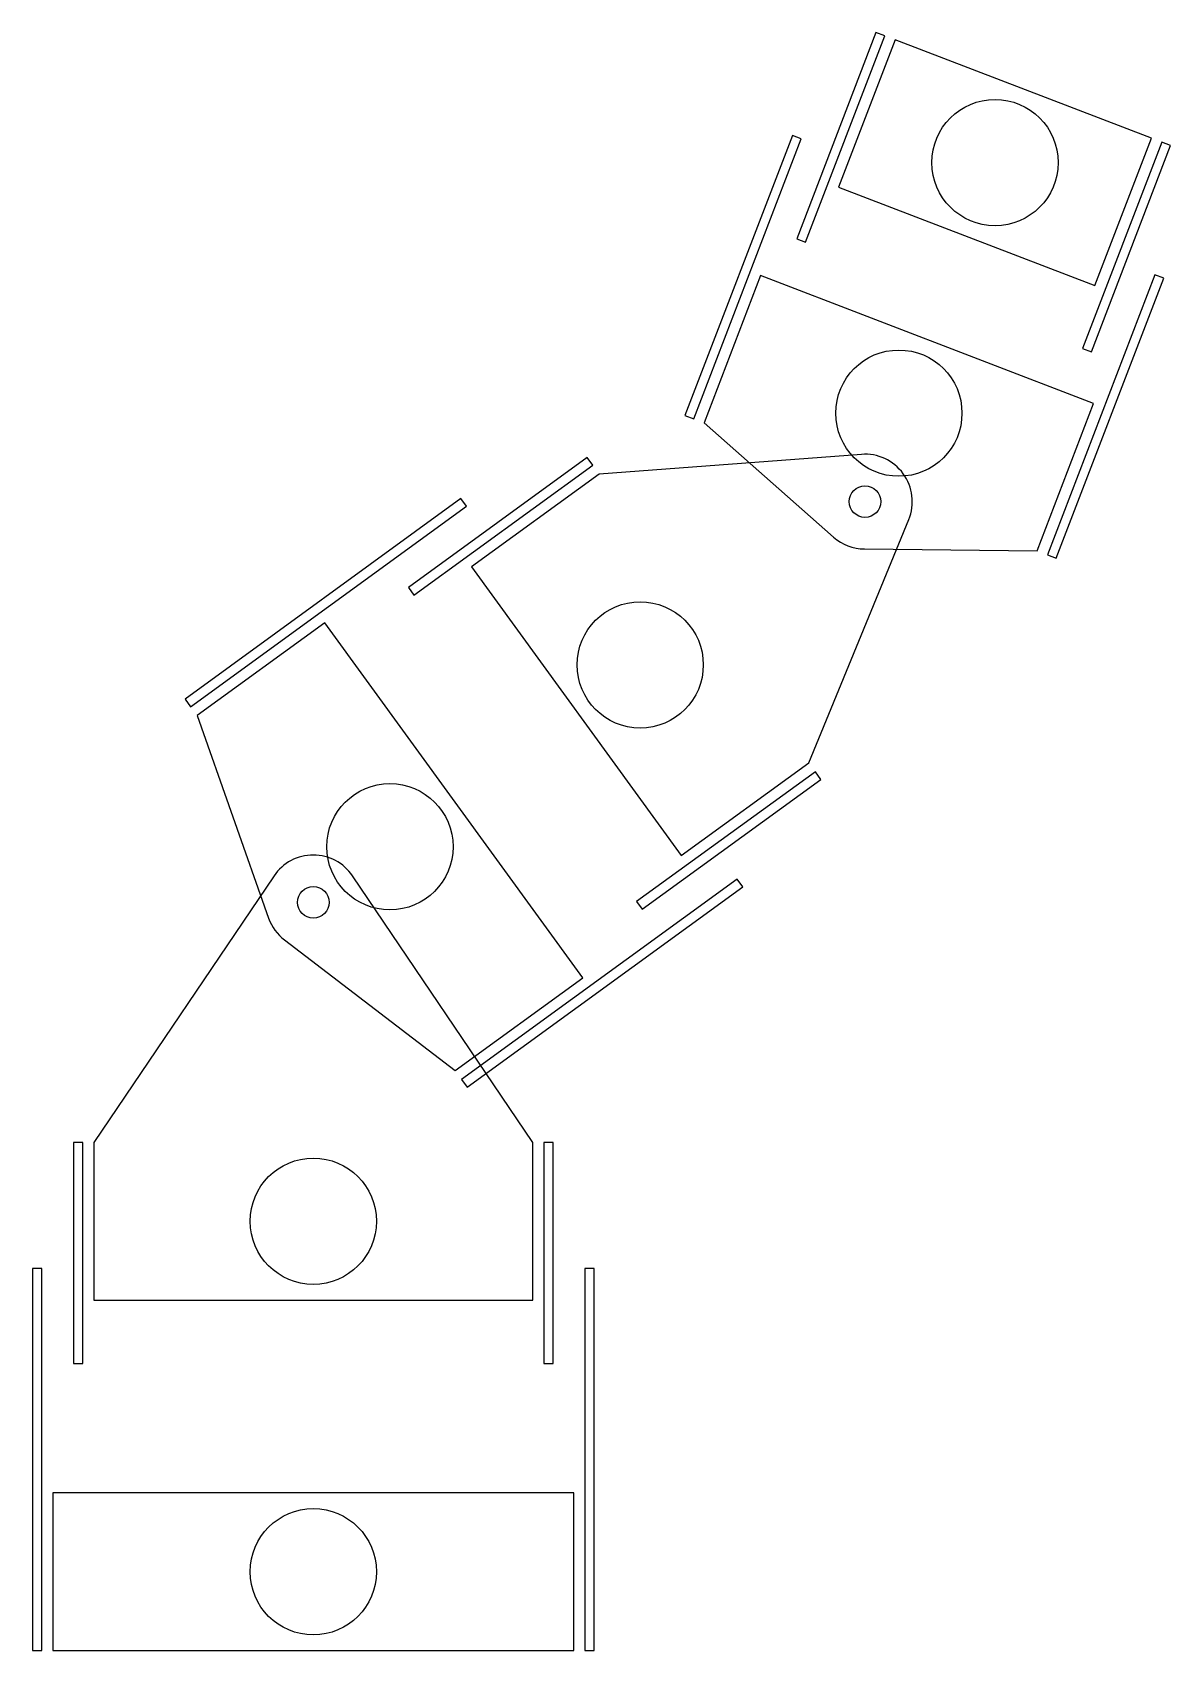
# Model space of a CAD drawing. Header units: metres. Extents: x -89 to 272, y 0 to 513.
import ezdxf

# ---------------------------------------------------------------- set-up
doc = ezdxf.new("R2010")
doc.units = ezdxf.units.M

msp = doc.modelspace()

# ---------------------------------------------------------------- linework, layer by layer
at = {"layer": 'PARAMETRIX'}
for p, q in [((178.2402, 512.5813), (153.1544, 447.2306)), ((181.0409, 511.5062), (178.2402, 512.5813)), ((155.9551, 446.1555), (181.0409, 511.5062)), ((184.3084, 510.2519), (166.39, 463.5729)), ((265.5299, 479.0739), (184.3084, 510.2519)), ((151.7689, 479.8968), (117.7239, 391.2067)), ((120.5247, 390.1316), (154.5696, 478.8217)), ((154.5696, 478.8217), (151.7689, 479.8968)), ((268.7975, 477.8196), (243.7117, 412.469)), ((246.5124, 411.3938), (271.5982, 476.7445)), ((247.6115, 432.3948), (265.5299, 479.0739)), ((271.5982, 476.7445), (268.7975, 477.8196)), ((166.39, 463.5729), (247.6115, 432.3948)), ((153.1544, 447.2306), (155.9551, 446.1555)), ((266.5993, 435.8176), (232.5543, 347.1274)), ((269.4, 434.7425), (266.5993, 435.8176)), ((141.7106, 435.5563), (123.7922, 388.8773)), ((247.2052, 395.0607), (141.7106, 435.5563)), ((235.3551, 346.0523), (269.4, 434.7425)), ((243.7117, 412.469), (246.5124, 411.3938)), ((229.2868, 348.3817), (247.2052, 395.0607)), ((117.7239, 391.2067), (120.5247, 390.1316)), ((123.7922, 388.8773), (164.8296, 352.7085)), ((86.7491, 377.8992), (30.1179, 336.7542)), ((31.8813, 334.3272), (88.5125, 375.4722)), ((88.5125, 375.4722), (86.7491, 377.8992)), ((173.6169, 378.9189), (90.5697, 372.6406)), ((90.5697, 372.6406), (50.1189, 343.2513)), ((46.7472, 364.905), (-40.6266, 301.4242)), ((48.5106, 362.478), (46.7472, 364.905)), ((-38.8632, 298.9972), (48.5106, 362.478)), ((156.9895, 281.2217), (188.6235, 358.2641)), ((174.5884, 348.9625), (229.2868, 348.3817)), ((232.5543, 347.1274), (235.3551, 346.0523)), ((50.1189, 343.2513), (116.5386, 251.8324)), ((30.1179, 336.7542), (31.8813, 334.3272)), ((3.6449, 325.5549), (-36.806, 296.1656)), ((85.347, 213.1015), (3.6449, 325.5549)), ((-40.6266, 301.4242), (-38.8632, 298.9972)), ((-36.806, 296.1656), (-14.1437, 232.0043)), ((159.0467, 278.3901), (102.4155, 237.2452)), ((116.5386, 251.8324), (156.9895, 281.2217)), ((160.8101, 275.9631), (159.0467, 278.3901)), ((104.1789, 234.8181), (160.8101, 275.9631)), ((-12.4257, 245.4025), (-69.5, 161)), ((69.5, 161), (12.4257, 245.4025)), ((134.3272, 244.3615), (46.9534, 180.8807)), ((48.7168, 178.4536), (136.0906, 241.9344)), ((136.0906, 241.9344), (134.3272, 244.3615)), ((102.4155, 237.2452), (104.1789, 234.8181)), ((-9.1218, 225.0923), (44.8962, 183.7122)), ((44.8962, 183.7122), (85.347, 213.1015)), ((46.9534, 180.8807), (48.7168, 178.4536)), ((-73, 161), (-76, 161)), ((-76, 161), (-76, 91)), ((-73, 91), (-73, 161)), ((-69.5, 161), (-69.5, 111)), ((69.5, 111), (69.5, 161)), ((76, 161), (73, 161)), ((73, 161), (73, 91)), ((76, 91), (76, 161)), ((-86, 121), (-89, 121)), ((-89, 121), (-89, 0)), ((-86, 0), (-86, 121)), ((89, 121), (86, 121)), ((86, 121), (86, 0)), ((89, 0), (89, 121)), ((-69.5, 111), (69.5, 111)), ((-76, 91), (-73, 91)), ((73, 91), (76, 91)), ((82.5, 50), (-82.5, 50)), ((-82.5, 50), (-82.5, 0)), ((82.5, 0), (82.5, 50)), ((-89, 0), (-86, 0)), ((-82.5, 0), (82.5, 0)), ((86, 0), (89, 0))]:
    msp.add_line(p, q, dxfattribs=at)
for centre, radius in [((215.96, 471.3234), 20), ((185.4987, 391.969), 20), ((174.7477, 363.9616), 5), ((174.7477, 363.9616), 5), ((103.5542, 312.2365), 20), ((24.2705, 254.6336), 20), ((0, 237), 5), ((0, 237), 5), ((0, 136), 20), ((0, 25), 20)]:
    msp.add_circle(centre, radius, dxfattribs=at)
for centre, start, end in [((174.7477, 363.9616), 337.6767, 94.3233), ((174.7477, 363.9616), 228.6083, 269.3917), ((0, 237), 34.0672, 145.9328), ((0, 237), 199.4537, 232.5463)]:
    msp.add_arc(centre, 15, start, end, dxfattribs=at)

doc.saveas('drawing.dxf')
